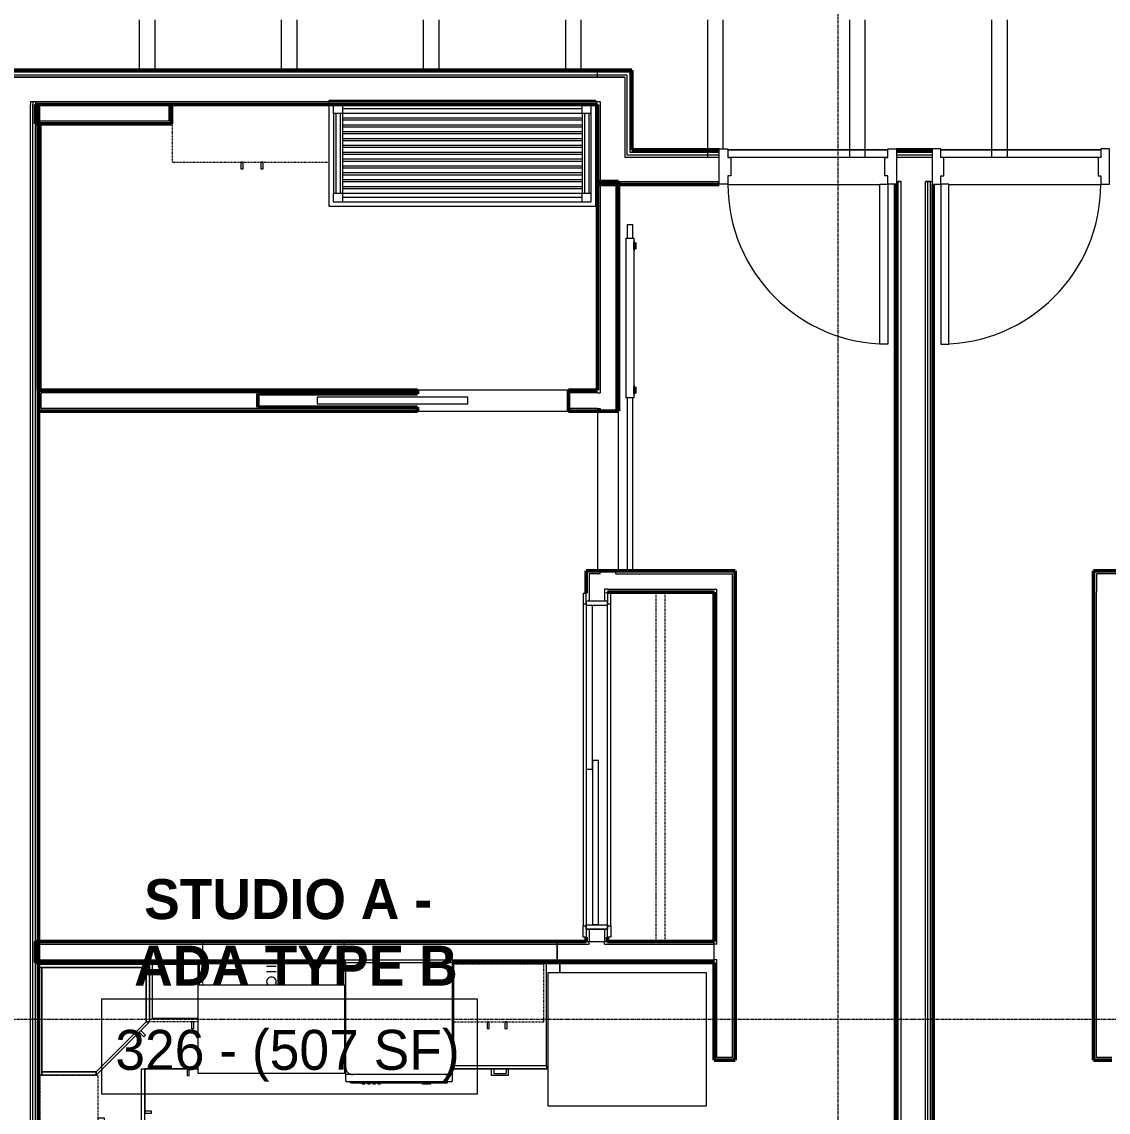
# Model space of a CAD drawing. Header units: inches. Extents: x -4235 to -464, y 9767 to 12347.
# Drawn here: x -3338.2 to -3093.5, y 10146.3 to 10392 of the extents above; entities that cross this region are included whole.
import ezdxf

# ---------------------------------------------------------------- set-up
doc = ezdxf.new("R2010")
doc.units = ezdxf.units.IN
doc.header["$MEASUREMENT"] = 0
doc.linetypes.add('Dash', pattern=[0.25, 0.125, -0.125])
doc.linetypes.add('Grid Line 1_2_', pattern=[0.875, 0.5, -0.125, 0.125, -0.125])
for name, color, linetype, lineweight in [('0-1', 7, 'Continuous', 5), ('0-2', 10, 'Continuous', 9), ('A-AREA-IDEN', 2, 'Continuous', 9), ('A-DETL-MBND', 5, 'Continuous', 9), ('A-DOOR-1', 10, 'Continuous', 9), ('A-DOOR-2', 50, 'Continuous', 20), ('A-DOOR-3', 254, 'Continuous', 9), ('A-DOOR-4', 7, 'Continuous', 50), ('A-DOOR-FRAM-1', 10, 'Continuous', 9), ('A-DOOR-FRAM-2', 50, 'Continuous', 20), ('A-ROOF-1', 132, 'Continuous', 9), ('A-WALL-1', 7, 'Continuous', 50), ('A-WALL-2', 250, 'Continuous', 13), ('A-WALL-3', 10, 'Continuous', 9), ('A-WALL-4', 254, 'Continuous', 9), ('A-WALL-5', 113, 'Continuous', 9), ('I-WALL-1', 7, 'Continuous', 50), ('I-WALL-2', 10, 'Continuous', 9), ('I-WALL-3', 254, 'Continuous', 9), ('P-SANR-FIXT-1', 10, 'Continuous', 9), ('P-SANR-FIXT-2', 254, 'Continuous', 9), ('Q-CASE', 31, 'Continuous', 9), ('Q-CASE-1', 254, 'Continuous', 9), ('Q-CASE-2', 10, 'Continuous', 9), ('Q-CASE-3', 254, 'Dash', 9), ('Q-CASE-4', 10, 'Dash', 9), ('Q-CASE-HDLN-1', 10, 'Dash', 9), ('Q-CASE-HDLN-2', 254, 'Dash', 9), ('Q-SPCQ-1', 10, 'Continuous', 9), ('S-BEAM', 12, 'Continuous', 9), ('S-GRID-1', 1, 'Grid Line 1_2_', 9)]:
    doc.layers.add(name, color=color, linetype=linetype, lineweight=lineweight)
doc.styles.add('Century Gothic', font='ufonts.com_century-gothic.ttf', dxfattribs={"height": 9})
doc.styles.add('Century Gothic_B', font='GOTHICB.TTF', dxfattribs={"height": 9})

# ---------------------------------------------------------------- blocks, each defined once
blk = doc.blocks.new('POCKET - FLUSH - 2-10 x 6-8-2882529-BACKGROUND - RCP - 3RD FLOOR')
at = {"layer": 'A-DOOR-2'}
for p, q in [((-39.67, 0.75), (-39.67, -0.75)), ((-5.67, 0.75), (-39.67, 0.75)), ((-5.67, -0.75), (-5.67, 0.75)), ((-39.67, -0.75), (-5.67, -0.75))]:
    blk.add_line(p, q, dxfattribs=at)
blk = doc.blocks.new('SLIDING - FLUSH - 6-0 x 6-8-3203588-BACKGROUND - RCP - 3RD FLOOR')
at = {"layer": 'A-DOOR-1'}
for p, q in [((-38.75, 2.5), (-38.75, 3.25)), ((-36.25, 3.25), (-38.75, 3.25)), ((-38.75, 2.5), (-36.25, 2.5)), ((36.25, 3.25), (-36.25, 3.25)), ((-36.25, 3.25), (-36.25, 2.5)), ((36.25, 2.5), (36.25, 3.25)), ((36.25, 3.25), (38.75, 3.25)), ((38.75, 2.5), (36.25, 2.5)), ((38.75, 3.25), (38.75, 2.5)), ((36, 0.5), (-1, 0.5)), ((-1, 0.5), (-1, -0.875)), ((36, 0.5), (36, -0.875)), ((-38.75, -3), (-38.75, -2.25)), ((-36.25, -2.25), (-38.75, -2.25)), ((-36.25, -2.25), (-36.25, -3)), ((1, -0.875), (-36, -0.875)), ((-36, -0.875), (-36, -2.25)), ((-36, -2.25), (1, -2.25)), ((-1, -0.875), (36, -0.875)), ((1, -0.875), (1, -2.25)), ((36.25, -2.25), (38.75, -2.25)), ((36.25, -3), (36.25, -2.25)), ((38.75, -2.25), (38.75, -3)), ((-38.75, -3), (-36.25, -3)), ((-36.25, -3), (36.25, -3)), ((38.75, -3), (36.25, -3))]:
    blk.add_line(p, q, dxfattribs=at)
at = {"layer": 'A-DOOR-FRAM-1'}
for p, q in [((-37, -2.25), (-37, 2.5)), ((-36, 2.5), (-37, 2.5)), ((36, 2.5), (-36, 2.5)), ((-36, 2.5), (-36, -2.25)), ((36, -2.25), (36, 2.5)), ((36, 2.5), (37, 2.5)), ((37, 2.5), (37, -2.25)), ((-37, -2.25), (-36, -2.25)), ((1, -2.25), (36, -2.25)), ((37, -2.25), (36, -2.25))]:
    blk.add_line(p, q, dxfattribs=at)
blk = doc.blocks.new('Refrigerator_-_Side-by-Side_6047 - 36_ X 30_-345559-BACKGROUND - RCP - 3RD FLOOR')
at = {"layer": 'Q-SPCQ-1'}
for p, q in [((17.87, 14.42), (-17.88, 14.42)), ((-17.88, 14.42), (-17.88, -15.58)), ((17.87, -15.58), (17.87, 14.42)), ((-17.88, -15.58), (17.87, -15.58))]:
    blk.add_line(p, q, dxfattribs=at)
blk = doc.blocks.new('Dishwasher_15404 - 34_ counter-2817256-BACKGROUND - RCP - 3RD FLOOR')
at = {"layer": 'Q-SPCQ-1'}
for p, q in [((0, -24), (0, 0)), ((0, 0), (23.68, 0)), ((23.68, 0), (25.25, 0)), ((25.25, 0), (26.68, 0)), ((25.25, 0), (25.25, -1.57)), ((25.25, -1.57), (25.25, -22.43)), ((26.87, -0.2), (26.87, -23.8)), ((27.12, -1.09), (26.87, -1.09)), ((27.12, -2.61), (27.12, -1.09)), ((27.12, -3.81), (27.12, -2.61)), ((27.12, -20.19), (27.12, -3.81)), ((27.37, -4.82), (27.12, -4.82)), ((27.37, -5.81), (27.37, -4.82)), ((27.12, -6.79), (27.37, -6.79)), ((27.37, -6.79), (27.37, -5.81)), ((27.37, -16.15), (27.12, -16.15)), ((27.37, -16.74), (27.12, -16.74)), ((27.37, -16.74), (27.37, -16.15)), ((27.37, -17.33), (27.12, -17.33)), ((27.37, -17.92), (27.12, -17.92)), ((27.37, -18.51), (27.12, -18.51)), ((27.37, -19.1), (27.12, -19.1)), ((27.37, -17.92), (27.37, -17.33)), ((27.37, -19.1), (27.37, -18.51)), ((27.37, -19.69), (27.12, -19.69)), ((27.12, -21.39), (27.12, -20.19)), ((27.37, -20.28), (27.12, -20.28)), ((27.12, -22.91), (27.12, -21.39)), ((27.37, -20.28), (27.37, -19.69)), ((23.68, -24), (0, -24)), ((25.25, -24), (23.68, -24)), ((25.25, -22.43), (25.25, -24)), ((26.68, -24), (25.25, -24)), ((27.12, -22.91), (26.87, -22.91))]:
    blk.add_line(p, q, dxfattribs=at)
for centre, radius, start, end in [((26.68, -0.2), 0.197, 15, 90), ((26.68, -0.2), 0.197, 0, 90), ((23.68, -1.57), 1.57, 0, 90), ((23.68, -1.57), 1.57, 32.077, 42.3359), ((23.68, -1.57), 1.57, 17.8182, 27.5266), ((23.68, -1.57), 1.57, 0, 13.6425), ((23.68, -22.43), 1.57, 270, 0), ((23.68, -22.43), 1.57, 317.6641, 327.923), ((23.68, -22.43), 1.57, 332.4734, 342.1818), ((23.68, -22.43), 1.57, 346.3575, 0), ((26.68, -23.8), 0.197, 270, 0)]:
    blk.add_arc(centre, radius, start, end, dxfattribs=at)
blk = doc.blocks.new('BARN - FLUSH - 3-0 x 7-0 BARN DOOR-V89-BACKGROUND - RCP - 3RD FLOOR')
at = {"layer": 'A-DOOR-1'}
for p, q in [((-57, 5.57), (-60, 5.57)), ((-60, 5.57), (-60, 4.95)), ((-60, 4.95), (-60, 4.32)), ((-57, 4.07), (-57, 5.82)), ((-57, 5.82), (-21, 5.82)), ((-21, 5.82), (-21, 4.07)), ((18, 5.57), (-21, 5.57)), ((18, 5.55), (18, 5.39)), ((18, 5.39), (18, 5.11)), ((18, 5.11), (18, 4.95)), ((18, 4.95), (18, 4.64)), ((-60, 4.32), (-57, 4.32)), ((-21, 4.07), (-57, 4.07)), ((-21, 4.32), (18, 4.32)), ((18, 4.64), (18, 4.41)), ((18, 4.41), (18, 4.34))]:
    blk.add_line(p, q, dxfattribs=at)
at = {"layer": 'A-DOOR-3'}
for p, q in [((18, 5.49), (18, 5.57)), ((18, 4.95), (18, 5.49)), ((18, 4.32), (18, 4.95))]:
    blk.add_line(p, q, dxfattribs=at)
at = {"layer": 'A-DOOR-4'}
for p, q in [((-56, 6), (-56, 5.82)), ((-54.5, 6), (-56, 6)), ((-54.5, 5.82), (-54.5, 6)), ((-23.5, 6), (-23.5, 5.82)), ((-22, 6), (-23.5, 6)), ((-22, 5.82), (-22, 6))]:
    blk.add_line(p, q, dxfattribs=at)
blk = doc.blocks.new('OD_CW_Closet - OD_CW_Closet-3241815-BACKGROUND - RCP - 3RD FLOOR')
at = {"layer": 'Q-CASE-HDLN-1'}
for p, q in [((0.74, 0), (1.73, 0)), ((4.23, 0), (76.73, 0)), ((79.23, 0), (79.49, 0)), ((0.74, -11), (79.49, -11)), ((0.74, -13), (79.49, -13))]:
    blk.add_line(p, q, dxfattribs=at)
at = {"layer": 'Q-CASE-HDLN-2'}
for p, q in [((0.74, -24), (0.74, 0)), ((79.49, 0), (79.49, -24)), ((79.49, -24), (0.74, -24))]:
    blk.add_line(p, q, dxfattribs=at)
blk = doc.blocks.new('Base Cabinet Corner 197 - Base Cabinet Corner 197-2569781-BACKGROUND - RCP - 3RD FLOOR')
at = {"layer": 'Q-CASE-2'}
for p, q in [((0.74, 36), (-23.26, 36)), ((-23.26, 36), (-23.26, 0)), ((0.74, 23.25), (0.74, 36)), ((0.74, 24), (0.74, 36)), ((0.73, 34), (0.73, 33.51)), ((2.23, 34), (0.73, 34)), ((0.73, 33.51), (2.23, 33.51)), ((2.23, 33.51), (2.23, 34)), ((10.73, 25.5), (10.24, 25.5)), ((10.24, 25.5), (10.24, 24)), ((10.73, 24), (10.73, 25.5)), ((12.74, 24), (0.74, 24)), ((0.74, 23.25), (0.74, 24)), ((12.74, 23.25), (0.74, 23.25)), ((10.24, 24), (10.73, 24)), ((12.74, 0), (12.74, 24)), ((-23.26, 0), (12.74, 0))]:
    blk.add_line(p, q, dxfattribs=at)
blk = doc.blocks.new('Base Cabinet 3 Drawer 230 - Base Cabinet 3 Drawer 230 21_-2578998-BACKGROUND - RCP - 3RD FLOOR')
at = {"layer": 'Q-CASE-2'}
for p, q in [((-1.14, 24), (-1.14, 25.5)), ((-1.14, 25.5), (2.61, 25.5)), ((2.11, 25), (-0.64, 25)), ((-0.64, 24), (-0.64, 25)), ((2.11, 24), (2.11, 25)), ((2.61, 25.5), (2.61, 24)), ((-9.76, 24), (11.24, 24)), ((-9.76, 23.25), (-9.76, 24)), ((11.24, 23.25), (-9.76, 23.25)), ((-9.76, 23.25), (-9.76, 0)), ((-1.14, 24), (-0.64, 24)), ((2.61, 24), (2.11, 24)), ((11.24, 24), (11.24, 23.25)), ((11.24, 0), (11.24, 23.25)), ((-9.76, 0), (11.24, 0))]:
    blk.add_line(p, q, dxfattribs=at)
blk = doc.blocks.new('308 - 308 x 24_-V91-BACKGROUND - RCP - 3RD FLOOR')
at = {"layer": 'Q-CASE'}
for p, q in [((-12, 13.19), (0, 25.19)), ((0, 25.19), (0, 24.44)), ((0, 24.44), (-11.25, 13.19)), ((-11.25, 13.19), (-12, 13.19))]:
    blk.add_line(p, q, dxfattribs=at)
at = {"layer": 'Q-CASE-1'}
for p, q in [((0, 25.19), (12.25, 25.19)), ((0, 24.44), (0, 25.19)), ((12.25, 25.19), (12.25, 24.44)), ((12.25, 0.94), (12.25, 25.19)), ((12.25, 25.19), (12.62, 25.19)), ((-11.25, 13.19), (0, 24.44)), ((0, 24.44), (12.25, 24.44)), ((12.25, 24.44), (0, 24.44)), ((12.25, 24.44), (12.25, 0.94)), ((-10.76, 16.55), (-11.11, 16.2)), ((-11.11, 16.2), (-10.05, 15.14)), ((-9.7, 15.49), (-10.76, 16.55)), ((-12, 13.19), (-11.25, 13.19)), ((-12, 3.33), (-12, 13.19)), ((-11.25, 3.27), (-11.25, 13.19)), ((-11.25, 13.19), (-11.25, 3.27)), ((-12, 0.94), (-12, 3.31)), ((-11.25, 0.94), (-11.25, 3.2)), ((-11.25, 3.2), (-11.25, 0.94)), ((-11.25, 0.94), (-12, 0.94)), ((-12, 0.19), (-12, 0.94)), ((-12, 0.94), (12.62, 0.94)), ((12.25, 0.94), (-11.25, 0.94)), ((12.62, 0.94), (12.25, 0.94))]:
    blk.add_line(p, q, dxfattribs=at)
at = {"layer": 'Q-CASE-2'}
for p, q in [((12.62, 25.19), (13, 25.19)), ((13, 25.19), (13, 0.94)), ((10.32, 0.19), (-12, 0.19)), ((12.62, 0.19), (10.37, 0.19)), ((13, 0.94), (12.62, 0.94)), ((12.62, 0.94), (13, 0.94)), ((13, 0.19), (12.62, 0.19)), ((13, 0.94), (13, 0.19))]:
    blk.add_line(p, q, dxfattribs=at)
blk = doc.blocks.new('300 Series Wall Hung Cabinet_302 - 24_ X 24_-2590484-BACKGROUND - RCP - 3RD FLOOR')
at = {"layer": 'Q-CASE-3'}
for p, q in [((11.6, 13.19), (11.85, 13.19)), ((12, 4.87), (12, 0.19))]:
    blk.add_line(p, q, dxfattribs=at)
at = {"layer": 'Q-CASE-4'}
blk.add_line((12, 0.19), (11.6, 0.19), dxfattribs=at)
blk = doc.blocks.new('300 Series Wall Hung Cabinet_301 - 12_ x 24_-2730234-BACKGROUND - RCP - 3RD FLOOR')
at = {"layer": 'Q-CASE-1'}
for p, q in [((-5, 12.44), (5.25, 12.44)), ((-3.51, 14.69), (-4, 14.69)), ((-4, 14.69), (-4, 13.19)), ((-4, 13.19), (-3.51, 13.19)), ((-3.51, 13.19), (-3.51, 14.69)), ((5.25, 12.44), (5.25, 3.44)), ((-5.25, 0.19), (-5.25, 4.87)), ((5.25, 3.41), (5.25, 0.19))]:
    blk.add_line(p, q, dxfattribs=at)
at = {"layer": 'Q-CASE-2'}
blk.add_line((5.25, 0.19), (-5.25, 0.19), dxfattribs=at)
at = {"layer": 'Q-CASE-3'}
for p, q in [((-5, 13.19), (6, 13.19)), ((6, 13.19), (6, 3.33)), ((-6, 0.19), (-6, 4.87)), ((6, 3.31), (6, 0.19))]:
    blk.add_line(p, q, dxfattribs=at)
at = {"layer": 'Q-CASE-4'}
blk.add_line((6, 0.19), (-6, 0.19), dxfattribs=at)
blk = doc.blocks.new('kitchen_faucet_14143 - kitchen_faucet_14143-V102-BACKGROUND - RCP - 3RD FLOOR')
at = {"layer": 'P-SANR-FIXT-2'}
for p, q in [((2.26, -0.54), (2.26, 1.08)), ((2.34, 1.08), (2.34, -0.54)), ((3.44, -0.54), (3.44, 1.08)), ((2.26, -1.08), (2.26, -0.54)), ((2.34, -0.54), (2.34, -1.08)), ((3.44, -1.08), (3.44, -0.54))]:
    blk.add_line(p, q, dxfattribs=at)
for start, end in [(75, 130.3805), (255, 0), (15, 74.8695), (0, 15), (229.6195, 255)]:
    blk.add_arc((0, 0), 1.08, start, end, dxfattribs=at)
blk = doc.blocks.new('Stainless Steel Farmhous Kitchen Sink - Stainless Steel Farmhous Kitchen Sink-2552578-BACKGROUND - RCP - 3RD FLOOR')
at = {"layer": 'P-SANR-FIXT-1'}
for p, q in [((-33, 22.2), (0, 22.2)), ((-33, 2.25), (-33, 22.2)), ((0, 22.2), (0, 2.25)), ((0, 2.25), (-33, 2.25))]:
    blk.add_line(p, q, dxfattribs=at)
blk = doc.blocks.new('300 Series Wall Hung Cabinet_302 - 24_ X 24_-V75-BACKGROUND - RCP - 3RD FLOOR')
at = {"layer": 'Q-CASE-1'}
for p, q in [((-1.76, 14.69), (-2.25, 14.69)), ((-2.25, 14.69), (-2.25, 13.19)), ((-2.25, 13.19), (-1.76, 13.19)), ((-1.76, 13.19), (-1.76, 14.69)), ((2.24, 14.69), (1.75, 14.69)), ((1.75, 14.69), (1.75, 13.19)), ((1.75, 13.19), (2.24, 13.19)), ((2.24, 13.19), (2.24, 14.69))]:
    blk.add_line(p, q, dxfattribs=at)
at = {"layer": 'Q-CASE-3'}
for p, q in [((-12, 0.19), (-12, 13.19)), ((-12, 13.19), (12, 13.19)), ((12, 13.19), (12, 0.19))]:
    blk.add_line(p, q, dxfattribs=at)
at = {"layer": 'Q-CASE-4'}
blk.add_line((12, 0.19), (-12, 0.19), dxfattribs=at)
blk = doc.blocks.new('300 Series Wall Hung Cabinet_302 - 21_ X 24_-2838280-BACKGROUND - RCP - 3RD FLOOR')
at = {"layer": 'Q-CASE-1'}
for p, q in [((-1.76, -13.19), (-2.25, -13.19)), ((-2.25, -13.19), (-2.25, -14.69)), ((-2.25, -14.69), (-1.76, -14.69)), ((-1.76, -14.69), (-1.76, -13.19)), ((2.24, -13.19), (1.75, -13.19)), ((1.75, -13.19), (1.75, -14.69)), ((1.75, -14.69), (2.24, -14.69)), ((2.24, -14.69), (2.24, -13.19))]:
    blk.add_line(p, q, dxfattribs=at)
at = {"layer": 'Q-CASE-3'}
for p, q in [((10.5, -13.19), (10.5, -0.23)), ((-10.1, -13.19), (10.5, -13.19))]:
    blk.add_line(p, q, dxfattribs=at)
at = {"layer": 'Q-CASE-4'}
blk.add_line((10.5, -0.19), (-10.1, -0.19), dxfattribs=at)
blk = doc.blocks.new('Bath Vanity - Bath Vanity 60_-V105-BACKGROUND - RCP - 3RD FLOOR')
at = {"layer": 'Q-CASE-1'}
for p, q in [((-29.26, -1), (-29.26, 0)), ((-29.26, 0), (30.74, 0)), ((30.74, 0), (30.74, -0.37)), ((30.74, -0.37), (30.74, -1))]:
    blk.add_line(p, q, dxfattribs=at)
at = {"layer": 'Q-CASE-2'}
for p, q in [((-29.26, -24), (-29.26, -1)), ((-28.26, -3), (-28.26, -1)), ((-28.26, -1), (-26.26, -1)), ((27.74, -1), (-26.26, -1)), ((-26.26, -1), (-26.26, -3)), ((27.74, -2), (-26.26, -2)), ((27.74, -3), (27.74, -1)), ((27.74, -1), (29.74, -1)), ((29.74, -1), (29.74, -3)), ((30.74, -1), (30.74, -24)), ((-28.26, -3), (-28.26, -21)), ((-26.26, -3), (-28.26, -3)), ((-27.76, -3), (-27.76, -21)), ((-26.76, -3), (-26.76, -21)), ((27.74, -3), (-26.26, -3)), ((-26.26, -3), (-26.26, -21)), ((-26.26, -4), (27.74, -4)), ((27.74, -4.55), (-26.26, -4.55)), ((27.74, -3), (27.74, -21)), ((29.74, -3), (27.74, -3)), ((28.24, -3), (28.24, -21)), ((29.24, -3), (29.24, -21)), ((29.74, -3), (29.74, -21)), ((-26.26, -5.55), (27.74, -5.55)), ((27.74, -6.09), (-26.26, -6.09)), ((-26.26, -7.09), (27.74, -7.09)), ((27.74, -7.64), (-26.26, -7.64)), ((-26.26, -8.64), (27.74, -8.64)), ((27.74, -9.18), (-26.26, -9.18)), ((-26.26, -10.18), (27.74, -10.18)), ((27.74, -10.73), (-26.26, -10.73)), ((-26.26, -11.73), (27.74, -11.73)), ((27.74, -12.27), (-26.26, -12.27)), ((-26.26, -13.27), (27.74, -13.27)), ((27.74, -13.82), (-26.26, -13.82)), ((-26.26, -14.82), (27.74, -14.82)), ((27.74, -15.36), (-26.26, -15.36)), ((-26.26, -16.36), (27.74, -16.36)), ((27.74, -16.91), (-26.26, -16.91)), ((-26.26, -17.91), (27.74, -17.91)), ((27.74, -18.45), (-26.26, -18.45)), ((-26.26, -19.45), (27.74, -19.45)), ((-28.26, -23), (-28.26, -21)), ((-28.26, -21), (-26.26, -21)), ((27.74, -20), (-26.26, -20)), ((-26.26, -21), (27.74, -21)), ((-26.26, -21), (-26.26, -23)), ((27.74, -22), (-26.26, -22)), ((27.74, -23), (27.74, -21)), ((27.74, -21), (29.74, -21)), ((29.74, -21), (29.74, -23)), ((30.74, -24), (-29.26, -24)), ((-26.26, -23), (-28.26, -23)), ((27.74, -23), (-26.26, -23)), ((29.74, -23), (27.74, -23))]:
    blk.add_line(p, q, dxfattribs=at)
blk = doc.blocks.new('300 Series Wall Hung Cabinet_326 - 36_-V58-BACKGROUND - RCP - 3RD FLOOR')
at = {"layer": 'Q-CASE-2'}
for p, q in [((-2.01, -13.19), (-2.5, -13.19)), ((-2.5, -13.19), (-2.5, -14.69)), ((-2.5, -14.69), (-2.01, -14.69)), ((-2.01, -14.69), (-2.01, -13.19)), ((2.49, -13.19), (2, -13.19)), ((2, -13.19), (2, -14.69)), ((2, -14.69), (2.49, -14.69)), ((2.49, -14.69), (2.49, -13.19))]:
    blk.add_line(p, q, dxfattribs=at)
at = {"layer": 'Q-CASE-4'}
for p, q in [((17.38, -0.19), (-18, -0.19)), ((-18, -0.19), (-18, -13.19)), ((-18, -13.19), (17.38, -13.19))]:
    blk.add_line(p, q, dxfattribs=at)
blk = doc.blocks.new('CTR - 1st Phase - Unit Layouts_rvt-1-BACKGROUND - RCP - 3RD FLOOR')
at = {"layer": 'A-WALL-1'}
for p, q in [((-3335.1, 10373.41), (-3304.47, 10373.41)), ((-3335.1, 10373.16), (-3335.1, 10373.41)), ((-3304.47, 10373.41), (-3304.47, 10373.16)), ((-3335.1, 10369.66), (-3335.1, 10373.16)), ((-3304.47, 10373.16), (-3304.47, 10369.66)), ((-3335.1, 10369.03), (-3335.1, 10369.66)), ((-3304.47, 10369.03), (-3335.1, 10369.03)), ((-3334.51, 10309.03), (-3334.51, 10369.03)), ((-3334.51, 10369.03), (-3334.13, 10369.03)), ((-3334.13, 10368.66), (-3334.13, 10309.41)), ((-3304.47, 10369.66), (-3304.47, 10369.03)), ((-3208.5, 10309.03), (-3208.5, 10356.06)), ((-3208.5, 10356.06), (-3207.87, 10356.06)), ((-3207.87, 10356.06), (-3204.37, 10356.06)), ((-3204.37, 10356.06), (-3203.75, 10356.06)), ((-3203.75, 10356.06), (-3203.75, 10304.28)), ((-3334.13, 10309.03), (-3334.51, 10309.03)), ((-3334.47, 10309.03), (-3249.02, 10309.03)), ((-3334.47, 10308.41), (-3334.47, 10309.03)), ((-3334.47, 10304.91), (-3334.47, 10308.41)), ((-3249.02, 10308.16), (-3285.02, 10308.16)), ((-3285.02, 10308.16), (-3285.02, 10305.16)), ((-3249.02, 10309.03), (-3249.02, 10308.16)), ((-3215.02, 10309.03), (-3208.5, 10309.03)), ((-3215.02, 10304.28), (-3215.02, 10309.03)), ((-3334.47, 10304.28), (-3334.47, 10304.91)), ((-3285.02, 10305.16), (-3249.02, 10305.16)), ((-3249.02, 10305.16), (-3249.02, 10304.28)), ((-3249.02, 10304.28), (-3334.47, 10304.28)), ((-3208.5, 10304.28), (-3215.02, 10304.28)), ((-3203.75, 10304.28), (-3208.5, 10304.28)), ((-3211.02, 10263.27), (-3211.02, 10268.28)), ((-3211.02, 10268.28), (-3210.4, 10268.28)), ((-3210.4, 10268.28), (-3206.27, 10268.28)), ((-3206.27, 10268.28), (-3177.5, 10268.28)), ((-3177.5, 10268.28), (-3177.5, 10267.66)), ((-3096.75, 10268.28), (-3067.98, 10268.28)), ((-3096.75, 10267.66), (-3096.75, 10268.28)), ((-3177.5, 10267.66), (-3177.5, 10263.53)), ((-3096.75, 10263.53), (-3096.75, 10267.66)), ((-3206.27, 10263.53), (-3206.27, 10263.27)), ((-3182.25, 10263.53), (-3206.27, 10263.53)), ((-3182.25, 10184.78), (-3182.25, 10263.53)), ((-3177.5, 10263.53), (-3177.5, 10158.02)), ((-3096.75, 10158.02), (-3096.75, 10263.53)), ((-3335.1, 10184.16), (-3335.1, 10184.78)), ((-3335.1, 10184.78), (-3211.02, 10184.78)), ((-3211.02, 10184.78), (-3211.02, 10185.77)), ((-3206.27, 10185.77), (-3206.27, 10184.78)), ((-3206.27, 10184.78), (-3182.25, 10184.78)), ((-3335.1, 10180.66), (-3335.1, 10184.16)), ((-3335.1, 10180.03), (-3335.1, 10180.66)), ((-3265.22, 10180.03), (-3335.1, 10180.03)), ((-3182.25, 10180.03), (-3241.22, 10180.03)), ((-3182.25, 10158.02), (-3182.25, 10180.03)), ((-3181.62, 10158.02), (-3182.25, 10158.02)), ((-3178.12, 10158.02), (-3181.62, 10158.02)), ((-3177.5, 10158.02), (-3178.12, 10158.02)), ((-3096.12, 10158.02), (-3096.75, 10158.02)), ((-3092.62, 10158.02), (-3096.12, 10158.02))]:
    blk.add_line(p, q, dxfattribs=at)
at = {"layer": 'A-WALL-2'}
for p, q in [((-3334.47, 10373.16), (-3335.1, 10373.16)), ((-3334.47, 10373.16), (-3335.1, 10373.16)), ((-3305.1, 10373.16), (-3334.47, 10373.16)), ((-3334.47, 10369.66), (-3334.47, 10373.16)), ((-3304.47, 10373.16), (-3305.1, 10373.16)), ((-3305.1, 10373.16), (-3305.1, 10369.66)), ((-3304.47, 10373.16), (-3305.1, 10373.16)), ((-3305.1, 10369.66), (-3334.47, 10369.66)), ((-3207.87, 10355.43), (-3204.37, 10355.43)), ((-3207.87, 10355.43), (-3207.87, 10308.41)), ((-3204.37, 10355.43), (-3204.37, 10304.28)), ((-3249.02, 10308.41), (-3333.85, 10308.41)), ((-3333.85, 10304.91), (-3333.85, 10308.41)), ((-3208.5, 10308.41), (-3215.02, 10308.41)), ((-3208.5, 10308.41), (-3207.87, 10308.41)), ((-3249.02, 10304.91), (-3333.85, 10304.91)), ((-3208.5, 10304.91), (-3215.02, 10304.91)), ((-3208.5, 10304.91), (-3207.87, 10304.91)), ((-3207.87, 10304.91), (-3207.87, 10304.28)), ((-3207.87, 10267.66), (-3207.87, 10268.28)), ((-3204.37, 10267.66), (-3204.37, 10268.28)), ((-3210.4, 10267.66), (-3210.4, 10261.52)), ((-3207.87, 10267.66), (-3210.4, 10267.66)), ((-3204.37, 10267.66), (-3178.12, 10267.66)), ((-3178.12, 10264.16), (-3178.12, 10267.66)), ((-3096.12, 10267.66), (-3096.12, 10264.16)), ((-3069.87, 10267.66), (-3096.12, 10267.66)), ((-3206.9, 10264.16), (-3206.9, 10261.52)), ((-3206.27, 10264.16), (-3206.9, 10264.16)), ((-3206.27, 10264.16), (-3181.62, 10264.16)), ((-3181.62, 10263.53), (-3181.62, 10264.16)), ((-3181.62, 10184.16), (-3181.62, 10263.53)), ((-3178.12, 10263.53), (-3178.12, 10264.16)), ((-3178.12, 10158.65), (-3178.12, 10263.53)), ((-3096.12, 10264.16), (-3096.12, 10263.53)), ((-3096.12, 10158.64), (-3096.12, 10263.53)), ((-3210.4, 10187.52), (-3210.4, 10184.78)), ((-3206.9, 10187.52), (-3206.9, 10184.78)), ((-3210.4, 10184.16), (-3210.4, 10184.78)), ((-3206.9, 10184.16), (-3206.9, 10184.78)), ((-3334.47, 10180.66), (-3334.47, 10184.16)), ((-3334.47, 10184.16), (-3210.4, 10184.16)), ((-3206.9, 10184.16), (-3182.25, 10184.16)), ((-3181.62, 10184.16), (-3182.25, 10184.16)), ((-3334.47, 10180.66), (-3182.25, 10180.66)), ((-3181.62, 10180.66), (-3182.25, 10180.66)), ((-3181.62, 10158.65), (-3181.62, 10180.66)), ((-3178.12, 10158.65), (-3181.62, 10158.65)), ((-3092.62, 10158.64), (-3096.12, 10158.64))]:
    blk.add_line(p, q, dxfattribs=at)
at = {"layer": 'A-WALL-3'}
for p, q in [((-3215.02, 10309.03), (-3249.02, 10309.03)), ((-3249.02, 10304.28), (-3215.02, 10304.28)), ((-3208.5, 10304.28), (-3208.5, 10268.28)), ((-3203.75, 10268.28), (-3203.75, 10304.28)), ((-3211.02, 10261.52), (-3206.27, 10261.52)), ((-3211.02, 10187.52), (-3206.27, 10187.52)), ((-3335.1, 10180.03), (-3335.1, 10184.78)), ((-3335.1, 10184.78), (-3334.47, 10184.78)), ((-3211.02, 10184.78), (-3206.27, 10184.78)), ((-3182.25, 10180.03), (-3182.25, 10184.78)), ((-3334.47, 10180.03), (-3335.1, 10180.03)), ((-3297.47, 10180.03), (-3334.47, 10180.03)), ((-3265.62, 10180.03), (-3297.47, 10180.03)), ((-3265.22, 10180.03), (-3265.62, 10180.03)), ((-3217.62, 10180.03), (-3241.22, 10180.03)), ((-3217, 10180.03), (-3217.62, 10180.03))]:
    blk.add_line(p, q, dxfattribs=at)
at = {"layer": 'A-WALL-4'}
for p, q in [((-3285.02, 10305.16), (-3285.02, 10308.16)), ((-3285.02, 10308.16), (-3249.02, 10308.16)), ((-3249.02, 10308.16), (-3249.02, 10309.03)), ((-3215.02, 10309.03), (-3215.02, 10304.28)), ((-3249.02, 10305.16), (-3285.02, 10305.16)), ((-3249.02, 10304.28), (-3249.02, 10305.16)), ((-3208.5, 10304.28), (-3203.75, 10304.28)), ((-3203.75, 10268.28), (-3208.5, 10268.28)), ((-3334.47, 10184.78), (-3297.47, 10184.78)), ((-3297.47, 10184.78), (-3297.47, 10180.03)), ((-3297.47, 10184.78), (-3297.47, 10180.03)), ((-3297.47, 10184.78), (-3265.62, 10184.78)), ((-3265.62, 10184.78), (-3265.62, 10180.03)), ((-3265.62, 10184.78), (-3265.62, 10180.03)), ((-3265.62, 10184.78), (-3217.62, 10184.78)), ((-3217.62, 10184.78), (-3211.02, 10184.78)), ((-3217.62, 10184.75), (-3217.62, 10180.03)), ((-3217.62, 10180.03), (-3217.62, 10184.75)), ((-3206.27, 10184.78), (-3182.25, 10184.78)), ((-3182.25, 10180.03), (-3217, 10180.03))]:
    blk.add_line(p, q, dxfattribs=at)
at = {"layer": 'A-WALL-5'}
for p, q in [((-3334.47, 10180.03), (-3334.47, 10025.78)), ((-3265.22, 10180.03), (-3334.47, 10180.03)), ((-3334.47, 10180.03), (-3265.22, 10180.03)), ((-3334.47, 10025.78), (-3334.47, 10180.03)), ((-3217, 10180.03), (-3241.22, 10180.03)), ((-3241.22, 10180.03), (-3217, 10180.03)), ((-3217, 10177.72), (-3217, 10180.03)), ((-3217, 10180.03), (-3217, 10177.72)), ((-3310.47, 10146.53), (-3310.47, 10156.03)), ((-3310.47, 10156.03), (-3300.96, 10156.03)), ((-3300.96, 10156.03), (-3310.47, 10156.03)), ((-3310.47, 10156.03), (-3310.47, 10146.53)), ((-3300.47, 10156.03), (-3298.47, 10156.03)), ((-3298.47, 10156.03), (-3300.47, 10156.03)), ((-3265.47, 10156.03), (-3265.22, 10156.03)), ((-3265.22, 10156.03), (-3265.47, 10156.03)), ((-3241.22, 10156.03), (-3232.35, 10156.03)), ((-3232.35, 10156.03), (-3241.22, 10156.03)), ((-3232.35, 10156.03), (-3231.85, 10156.03)), ((-3231.85, 10156.03), (-3229.1, 10156.03)), ((-3229.1, 10156.03), (-3231.85, 10156.03)), ((-3229.1, 10156.03), (-3228.6, 10156.03)), ((-3228.6, 10156.03), (-3219.72, 10156.03)), ((-3219.72, 10156.03), (-3228.6, 10156.03)), ((-3310.47, 10146.04), (-3310.47, 10146.53))]:
    blk.add_line(p, q, dxfattribs=at)
at = {"layer": '0-2'}
for name, p in [('300 Series Wall Hung Cabinet_326 - 36_-V58-BACKGROUND - RCP - 3RD FLOOR', (-3286.35, 10373.6)), ('Bath Vanity - Bath Vanity 60_-V105-BACKGROUND - RCP - 3RD FLOOR', (-3239.71, 10374.41)), ('POCKET - FLUSH - 2-10 x 6-8-2882529-BACKGROUND - RCP - 3RD FLOOR', (-3232.02, 10306.66)), ('300 Series Wall Hung Cabinet_302 - 21_ X 24_-2838280-BACKGROUND - RCP - 3RD FLOOR', (-3231.12, 10179.85)), ('Refrigerator_-_Side-by-Side_6047 - 36_ X 30_-345559-BACKGROUND - RCP - 3RD FLOOR', (-3201.85, 10163.3))]:
    blk.add_blockref(name, p, dxfattribs=at)
for name, p, rotation in [('BARN - FLUSH - 3-0 x 7-0 BARN DOOR-V89-BACKGROUND - RCP - 3RD FLOOR', (-3206.12, 10286.28), 270.0000000000612), ('SLIDING - FLUSH - 6-0 x 6-8-3203588-BACKGROUND - RCP - 3RD FLOOR', (-3208.77, 10224.52), 270.0000000000384), ('OD_CW_Closet - OD_CW_Closet-3241815-BACKGROUND - RCP - 3RD FLOOR', (-3206.25, 10184.05), 90.00000000007941), ('Base Cabinet Corner 197 - Base Cabinet Corner 197-2569781-BACKGROUND - RCP - 3RD FLOOR', (-3334.47, 10156.77), 270.0000000000192), ('308 - 308 x 24_-V91-BACKGROUND - RCP - 3RD FLOOR', (-3321.47, 10179.85), 180), ('300 Series Wall Hung Cabinet_301 - 12_ x 24_-2730234-BACKGROUND - RCP - 3RD FLOOR', (-3303.47, 10179.85), 180), ('300 Series Wall Hung Cabinet_302 - 24_ X 24_-2590484-BACKGROUND - RCP - 3RD FLOOR', (-3253.62, 10179.85), 180), ('Dishwasher_15404 - 34_ counter-2817256-BACKGROUND - RCP - 3RD FLOOR', (-3241.22, 10180.03), 269.9999999999326), ('Base Cabinet 3 Drawer 230 - Base Cabinet 3 Drawer 230 21_-2578998-BACKGROUND - RCP - 3RD FLOOR', (-3229.74, 10180.03), 180), ('kitchen_faucet_14143 - kitchen_faucet_14143-V102-BACKGROUND - RCP - 3RD FLOOR', (-3281.97, 10175.67), 90.00000000001656), ('Stainless Steel Farmhous Kitchen Sink - Stainless Steel Farmhous Kitchen Sink-2552578-BACKGROUND - RCP - 3RD FLOOR', (-3298.47, 10177.22), 180), ('300 Series Wall Hung Cabinet_302 - 24_ X 24_-V75-BACKGROUND - RCP - 3RD FLOOR', (-3334.29, 10142.66), 269.9999999999729)]:
    blk.add_blockref(name, p, dxfattribs=dict(at, rotation=rotation))
blk = doc.blocks.new('HOLLOW METAL - UNIT DOOR-2191978-BACKGROUND - RCP - 3RD FLOOR')
at = {"layer": 'A-DOOR-1'}
blk.add_arc((18, 4.125), 36, 90, 180, dxfattribs=at)
at = {"layer": 'A-DOOR-2'}
for p, q in [((18, 40.125), (16.25, 40.125)), ((16.25, 40.125), (16.25, 4.125)), ((18, 4.125), (18, 40.125)), ((16.25, 4.125), (18, 4.125))]:
    blk.add_line(p, q, dxfattribs=at)
at = {"layer": 'A-DOOR-FRAM-2'}
for p, q in [((-18, 4.125), (-20, 4.125)), ((-20, 4.125), (-20, -3.875)), ((-18, 2.1875), (-18, 4.125)), ((18, 4.125), (18, 2.1875)), ((20, 4.125), (18, 4.125)), ((20, -3.875), (20, 4.125)), ((-17.375, 2.1875), (-18, 2.1875)), ((-17.375, -1.9375), (-17.375, 2.1875)), ((18, 2.1875), (17.375, 2.1875)), ((17.375, 2.1875), (17.375, -1.9375)), ((-18, -3.875), (-18, -1.9375)), ((-18, -1.9375), (-17.375, -1.9375)), ((17.375, -1.9375), (18, -1.9375)), ((18, -1.9375), (18, -3.875)), ((-20, -3.875), (-18, -3.875)), ((18, -3.875), (20, -3.875))]:
    blk.add_line(p, q, dxfattribs=at)
blk = doc.blocks.new('HOLLOW METAL - UNIT DOOR-2191977-BACKGROUND - RCP - 3RD FLOOR')
at = {"layer": 'A-DOOR-1'}
blk.add_arc((18, -4.125), 36, 180, 270, dxfattribs=at)
at = {"layer": 'A-DOOR-2'}
for p, q in [((16.25, -4.125), (18, -4.125)), ((16.25, -40.125), (16.25, -4.125)), ((18, -4.125), (18, -40.125)), ((18, -40.125), (16.25, -40.125))]:
    blk.add_line(p, q, dxfattribs=at)
at = {"layer": 'A-DOOR-FRAM-2'}
for p, q in [((-20, 3.875), (-18, 3.875)), ((-20, -4.125), (-20, 3.875)), ((-18, 3.875), (-18, 1.9375)), ((18, 3.875), (20, 3.875)), ((18, 1.9375), (18, 3.875)), ((20, 3.875), (20, -4.125)), ((-18, 1.9375), (-17.375, 1.9375)), ((-17.375, 1.9375), (-17.375, -2.1875)), ((17.375, 1.9375), (18, 1.9375)), ((17.375, -2.1875), (17.375, 1.9375)), ((-18, -2.1875), (-18, -4.125)), ((-17.375, -2.1875), (-18, -2.1875)), ((18, -2.1875), (17.375, -2.1875)), ((18, -4.125), (18, -2.1875)), ((-18, -4.125), (-20, -4.125)), ((20, -4.125), (18, -4.125))]:
    blk.add_line(p, q, dxfattribs=at)
blk = doc.blocks.new('CTR - 1st Phase - Common Walls_rvt-1-BACKGROUND - RCP - 3RD FLOOR')
at = {"layer": 'A-WALL-2'}
for p, q in [((-3208.5, 10380.66), (-3341.72, 10380.66)), ((-3208.5, 10380.04), (-3341.72, 10380.04)), ((-3208.5, 10379.54), (-3341.72, 10379.54)), ((-3201.87, 10380.66), (-3208.5, 10380.66)), ((-3202.37, 10380.04), (-3208.5, 10380.04)), ((-3207.87, 10379.54), (-3208.5, 10379.54)), ((-3202.37, 10379.54), (-3207.87, 10379.54)), ((-3201.87, 10380.04), (-3202.37, 10380.04)), ((-3202.37, 10379.54), (-3202.37, 10363.16)), ((-3201.25, 10380.66), (-3201.87, 10380.66)), ((-3201.87, 10380.04), (-3201.87, 10363.16)), ((-3201.25, 10380.66), (-3201.25, 10363.16)), ((-3336.22, 10374.04), (-3336.22, 10373.41)), ((-3335.72, 10374.04), (-3336.22, 10374.04)), ((-3335.72, 10374.04), (-3336.22, 10374.04)), ((-3336.22, 9988.44), (-3336.22, 10373.41)), ((-3335.72, 10374.04), (-3335.72, 10373.41)), ((-3335.1, 10374.04), (-3335.72, 10374.04)), ((-3335.1, 10374.04), (-3335.72, 10374.04)), ((-3335.72, 9988.44), (-3335.72, 10373.41)), ((-3335.1, 10374.04), (-3335.1, 10373.41)), ((-3208.5, 10374.04), (-3335.1, 10374.04)), ((-3335.1, 9988.44), (-3335.1, 10373.41)), ((-3207.87, 10374.04), (-3208.5, 10374.04)), ((-3207.87, 10374.04), (-3207.87, 10363.16)), ((-3207.87, 10363.16), (-3207.87, 10361.54)), ((-3207.87, 10361.54), (-3207.87, 10356.04)), ((-3202.37, 10363.16), (-3202.37, 10362.04)), ((-3202.37, 10362.04), (-3202.37, 10361.54)), ((-3202.37, 10361.54), (-3181.12, 10361.54)), ((-3201.87, 10363.16), (-3201.87, 10362.66)), ((-3201.87, 10362.66), (-3201.87, 10362.04)), ((-3201.87, 10362.04), (-3181.12, 10362.04)), ((-3201.25, 10363.16), (-3201.25, 10362.66)), ((-3201.25, 10362.66), (-3181.12, 10362.66)), ((-3141.12, 10362.66), (-3133.12, 10362.66)), ((-3141.12, 10362.04), (-3133.12, 10362.04)), ((-3141.12, 10361.54), (-3133.12, 10361.54)), ((-3207.87, 10356.04), (-3181.12, 10356.04)), ((-3141.12, 10356.04), (-3140.75, 10356.04)), ((-3140.75, 10355.41), (-3140.75, 10356.04)), ((-3140.12, 10356.04), (-3140.75, 10356.04)), ((-3140.75, 10356.04), (-3140.12, 10356.04)), ((-3140.75, 9988.44), (-3140.75, 10355.41)), ((-3140.12, 10355.41), (-3140.12, 10356.04)), ((-3140.12, 9988.44), (-3140.12, 10355.41)), ((-3134.62, 10355.41), (-3134.62, 10356.04)), ((-3134.12, 10356.04), (-3134.62, 10356.04)), ((-3134.62, 10356.04), (-3134.12, 10356.04)), ((-3134.62, 9988.44), (-3134.62, 10355.41)), ((-3134.12, 10355.41), (-3134.12, 10356.04)), ((-3133.5, 10356.04), (-3134.12, 10356.04)), ((-3134.12, 10356.04), (-3133.5, 10356.04)), ((-3134.12, 9988.44), (-3134.12, 10355.41)), ((-3133.5, 10355.41), (-3133.5, 10356.04)), ((-3133.5, 10356.04), (-3133.12, 10356.04)), ((-3133.5, 9988.44), (-3133.5, 10355.41))]:
    blk.add_line(p, q, dxfattribs=at)
at = {"layer": 'I-WALL-1'}
for p, q in [((-3342.97, 10381.16), (-3208.5, 10381.16)), ((-3208.5, 10381.16), (-3201.25, 10381.16)), ((-3201.25, 10381.16), (-3200.75, 10381.16)), ((-3200.75, 10381.16), (-3200.75, 10363.16)), ((-3334.47, 10373.41), (-3334.47, 9988.44)), ((-3208.5, 10373.41), (-3334.47, 10373.41)), ((-3208.5, 10363.16), (-3208.5, 10373.41)), ((-3208.5, 10356.04), (-3208.5, 10363.16)), ((-3200.75, 10363.16), (-3181.12, 10363.16)), ((-3141.12, 10363.16), (-3133.12, 10363.16)), ((-3208.5, 10355.41), (-3208.5, 10356.04)), ((-3181.12, 10355.41), (-3208.5, 10355.41)), ((-3141.37, 9988.44), (-3141.37, 10355.41)), ((-3132.87, 10355.41), (-3132.87, 9988.44))]:
    blk.add_line(p, q, dxfattribs=at)
at = {"layer": 'I-WALL-2'}
for p, q in [((-3208.5, 10379.54), (-3208.5, 10381.16)), ((-3208.5, 10379.54), (-3208.5, 10381.16)), ((-3181.12, 10355.41), (-3181.12, 10363.16)), ((-3143.12, 10363.16), (-3179.12, 10363.16)), ((-3095.12, 10363.16), (-3131.12, 10363.16)), ((-3179.12, 10355.41), (-3144.87, 10355.41)), ((-3141.37, 10355.41), (-3141.12, 10355.41)), ((-3133.12, 10355.41), (-3132.87, 10355.41)), ((-3129.37, 10355.41), (-3095.12, 10355.41))]:
    blk.add_line(p, q, dxfattribs=at)
at = {"layer": 'I-WALL-3'}
for p, q in [((-3342.97, 10381.16), (-3208.5, 10381.16)), ((-3200.75, 10381.16), (-3208.5, 10381.16)), ((-3200.75, 10381.16), (-3200.75, 10363.16)), ((-3200.75, 10363.16), (-3181.12, 10363.16)), ((-3179.12, 10363.16), (-3143.12, 10363.16)), ((-3141.12, 10363.16), (-3133.12, 10363.16)), ((-3131.12, 10363.16), (-3095.12, 10363.16))]:
    blk.add_line(p, q, dxfattribs=at)
at = {"layer": '0-2'}
blk.add_blockref('HOLLOW METAL - UNIT DOOR-2191977-BACKGROUND - RCP - 3RD FLOOR', (-3161.12, 10359.54), dxfattribs=at)
at = {"layer": '0-2', "rotation": 180}
blk.add_blockref('HOLLOW METAL - UNIT DOOR-2191978-BACKGROUND - RCP - 3RD FLOOR', (-3113.12, 10359.54), dxfattribs=at)
blk = doc.blocks.new('Dimension Lumber - LVL - 3_5X5_5-V171-BACKGROUND - RCP - 3RD FLOOR')
at = {"layer": 'A-DETL-MBND'}
for p, q in [((-3308.17, 10450.54), (-3311.67, 10450.54)), ((-3311.67, 10450.41), (-3311.67, 10450.54)), ((-3311.67, 10403.25), (-3311.67, 10450.41)), ((-3308.17, 10450.41), (-3308.17, 10450.54)), ((-3308.17, 10403.25), (-3308.17, 10450.41)), ((-3311.67, 10399.01), (-3311.67, 10400.88)), ((-3308.17, 10399.01), (-3308.17, 10400.88)), ((-3311.67, 10394.88), (-3311.67, 10396.64)), ((-3308.17, 10394.88), (-3308.17, 10396.64)), ((-3311.67, 10381.16), (-3311.67, 10392.51)), ((-3308.17, 10381.16), (-3308.17, 10392.51)), ((-3311.67, 10381.03), (-3311.67, 10381.16)), ((-3311.67, 10380.91), (-3311.67, 10381.03)), ((-3311.67, 10381.03), (-3308.17, 10381.03)), ((-3308.17, 10380.91), (-3311.67, 10380.91)), ((-3308.17, 10381.03), (-3308.17, 10381.16)), ((-3308.17, 10381.03), (-3308.17, 10380.91))]:
    blk.add_line(p, q, dxfattribs=at)
blk = doc.blocks.new('Dimension Lumber - LVL - 3_5X5_5-V172-BACKGROUND - RCP - 3RD FLOOR')
at = {"layer": 'A-DETL-MBND'}
for p, q in [((-3276.17, 10450.54), (-3279.67, 10450.54)), ((-3279.67, 10450.44), (-3279.67, 10450.54)), ((-3279.67, 10450.16), (-3279.67, 10450.41)), ((-3279.67, 10449.16), (-3279.67, 10450.16)), ((-3276.17, 10450.43), (-3276.17, 10450.54)), ((-3276.17, 10450.16), (-3276.17, 10450.41)), ((-3276.17, 10449.16), (-3276.17, 10450.16)), ((-3279.67, 10403.25), (-3279.67, 10406.19)), ((-3276.17, 10403.25), (-3276.17, 10406.19)), ((-3279.67, 10399.01), (-3279.67, 10400.88)), ((-3276.17, 10399.01), (-3276.17, 10400.88)), ((-3279.67, 10394.88), (-3279.67, 10396.64)), ((-3276.17, 10394.88), (-3276.17, 10396.64)), ((-3279.67, 10381.16), (-3279.67, 10392.51)), ((-3276.17, 10381.16), (-3276.17, 10392.51)), ((-3279.67, 10381.03), (-3279.67, 10381.16)), ((-3279.67, 10380.91), (-3279.67, 10381.03)), ((-3279.67, 10381.03), (-3276.17, 10381.03)), ((-3276.17, 10380.91), (-3279.67, 10380.91)), ((-3276.17, 10381.03), (-3276.17, 10381.16)), ((-3276.17, 10381.03), (-3276.17, 10380.91))]:
    blk.add_line(p, q, dxfattribs=at)
blk = doc.blocks.new('Dimension Lumber - LVL - 3_5X5_5-2690763-BACKGROUND - RCP - 3RD FLOOR')
at = {"layer": 'A-DETL-MBND'}
for p, q in [((-3247.67, 10469.8), (-3247.67, 10470.04)), ((-3244.17, 10469.8), (-3244.17, 10470.04)), ((-3247.67, 10403.25), (-3247.67, 10406.19)), ((-3244.17, 10403.25), (-3244.17, 10406.19)), ((-3247.67, 10399.01), (-3247.67, 10400.87)), ((-3244.17, 10399.01), (-3244.17, 10400.87)), ((-3247.67, 10394.88), (-3247.67, 10396.63)), ((-3244.17, 10394.88), (-3244.17, 10396.63)), ((-3247.67, 10381.16), (-3247.67, 10392.5)), ((-3244.17, 10381.16), (-3244.17, 10392.5)), ((-3247.67, 10381.03), (-3247.67, 10381.16)), ((-3247.67, 10381.03), (-3244.17, 10381.03)), ((-3247.67, 10380.91), (-3247.67, 10381.02)), ((-3244.17, 10380.91), (-3247.67, 10380.91)), ((-3244.17, 10381.03), (-3244.17, 10381.16)), ((-3244.17, 10381.03), (-3244.17, 10380.91))]:
    blk.add_line(p, q, dxfattribs=at)
blk = doc.blocks.new('Dimension Lumber - LVL - 3_5X5_5-V173-BACKGROUND - RCP - 3RD FLOOR')
at = {"layer": 'A-DETL-MBND'}
for p, q in [((-3215.67, 10469.8), (-3215.67, 10470.04)), ((-3212.17, 10469.8), (-3212.17, 10470.04)), ((-3215.67, 10403.25), (-3215.67, 10406.19)), ((-3212.17, 10403.25), (-3212.17, 10406.19)), ((-3215.67, 10399.01), (-3215.67, 10400.87)), ((-3212.17, 10399.01), (-3212.17, 10400.87)), ((-3215.67, 10394.88), (-3215.67, 10396.63)), ((-3212.17, 10394.88), (-3212.17, 10396.63)), ((-3215.67, 10381.16), (-3215.67, 10392.5)), ((-3212.17, 10381.16), (-3212.17, 10392.5)), ((-3215.67, 10381.03), (-3215.67, 10381.14)), ((-3215.67, 10380.91), (-3215.67, 10381.03)), ((-3215.67, 10381.03), (-3212.17, 10381.03)), ((-3212.17, 10380.91), (-3215.67, 10380.91)), ((-3212.17, 10381.03), (-3212.17, 10381.15)), ((-3212.17, 10381.03), (-3212.17, 10380.91))]:
    blk.add_line(p, q, dxfattribs=at)
blk = doc.blocks.new('Dimension Lumber - LVL - 3_5X5_5-V174-BACKGROUND - RCP - 3RD FLOOR')
at = {"layer": 'A-DETL-MBND'}
for p, q in [((-3180.17, 10450.81), (-3183.67, 10450.81)), ((-3183.67, 10450.41), (-3183.67, 10450.81)), ((-3183.67, 10403.25), (-3183.67, 10450.41)), ((-3180.17, 10450.41), (-3180.17, 10450.81)), ((-3180.17, 10403.25), (-3180.17, 10450.41)), ((-3183.67, 10399.01), (-3183.67, 10400.87)), ((-3180.17, 10399.01), (-3180.17, 10400.87)), ((-3183.67, 10394.88), (-3183.67, 10396.63)), ((-3180.17, 10394.88), (-3180.17, 10396.63)), ((-3183.67, 10363.16), (-3183.67, 10392.5)), ((-3180.17, 10363.41), (-3180.17, 10392.5)), ((-3183.67, 10361.54), (-3183.67, 10363.16))]:
    blk.add_line(p, q, dxfattribs=at)
blk = doc.blocks.new('Dimension Lumber - LVL - 3_5X5_5-V175-BACKGROUND - RCP - 3RD FLOOR')
at = {"layer": 'A-DETL-MBND'}
for p, q in [((-3148.17, 10450.81), (-3151.67, 10450.81)), ((-3151.67, 10450.41), (-3151.67, 10450.81)), ((-3151.67, 10403.25), (-3151.67, 10450.41)), ((-3148.17, 10450.41), (-3148.17, 10450.81)), ((-3148.17, 10403.25), (-3148.17, 10450.41)), ((-3151.67, 10399.01), (-3151.67, 10400.87)), ((-3148.17, 10399.01), (-3148.17, 10400.87)), ((-3151.67, 10394.88), (-3151.67, 10396.63)), ((-3148.17, 10394.88), (-3148.17, 10396.63)), ((-3151.67, 10363.16), (-3151.67, 10392.5)), ((-3148.17, 10363.16), (-3148.17, 10392.5)), ((-3151.67, 10361.54), (-3151.67, 10363.16)), ((-3148.17, 10361.54), (-3148.17, 10363.16))]:
    blk.add_line(p, q, dxfattribs=at)

msp = doc.modelspace()

# ---------------------------------------------------------------- linework, layer by layer
at = {"layer": 'A-AREA-IDEN', "flags": 128}
msp.add_lwpolyline([(-3320.14, 10171.84), (-3235.64, 10171.84), (-3235.64, 10150.34), (-3320.14, 10150.34)], close=True, dxfattribs=at)
at = {"layer": 'A-ROOF-1'}
for p, q in [((-3407.67, 10379.54), (-3202.37, 10379.54)), ((-3202.37, 10379.54), (-3202.37, 10361.54)), ((-3202.37, 10361.54), (-3181.12, 10361.54)), ((-3179.12, 10361.54), (-3143.12, 10361.54)), ((-3141.12, 10361.54), (-3133.12, 10361.54)), ((-3131.12, 10361.54), (-3095.12, 10361.54))]:
    msp.add_line(p, q, dxfattribs=at)
at = {"layer": 'S-GRID-1'}
for p, q in [((-3154.32, 9836.18), (-3154.32, 12297.95)), ((-464.45, 10167.19), (-4185.7, 10167.19))]:
    msp.add_line(p, q, dxfattribs=at)

# ---------------------------------------------------------------- block references
at = {"layer": '0-1'}
for name in ['CTR - 1st Phase - Unit Layouts_rvt-1-BACKGROUND - RCP - 3RD FLOOR', 'CTR - 1st Phase - Common Walls_rvt-1-BACKGROUND - RCP - 3RD FLOOR']:
    msp.add_blockref(name, (0, 0), dxfattribs=at)
at = {"layer": 'S-BEAM'}
for name, p in [('Dimension Lumber - LVL - 3_5X5_5-2690763-BACKGROUND - RCP - 3RD FLOOR', (0, 0)), ('Dimension Lumber - LVL - 3_5X5_5-V173-BACKGROUND - RCP - 3RD FLOOR', (0, 0)), ('Dimension Lumber - LVL - 3_5X5_5-V171-BACKGROUND - RCP - 3RD FLOOR', (0, 0)), ('Dimension Lumber - LVL - 3_5X5_5-V172-BACKGROUND - RCP - 3RD FLOOR', (0, 0)), ('Dimension Lumber - LVL - 3_5X5_5-V174-BACKGROUND - RCP - 3RD FLOOR', (0, 0)), ('Dimension Lumber - LVL - 3_5X5_5-V175-BACKGROUND - RCP - 3RD FLOOR', (0, 0)), ('Dimension Lumber - LVL - 3_5X5_5-V175-BACKGROUND - RCP - 3RD FLOOR', (32, 0))]:
    msp.add_blockref(name, p, dxfattribs=at)

# ---------------------------------------------------------------- texts
at = {"layer": 'A-AREA-IDEN', "char_height": 9, "attachment_point": 1}
for s, insert, width, style in [('STUDIO A -', (-3310.64, 10198.81), 79.083, 'Century Gothic_B'), ('ADA TYPE B', (-3312.89, 10183.81), 84.537, 'Century Gothic_B'), ('326 - (507 SF)', (-3317.14, 10164.84), 94.839, 'Century Gothic')]:
    msp.add_mtext(s, dxfattribs=dict(at, insert=insert, width=width, style=style))

doc.saveas('drawing.dxf')
